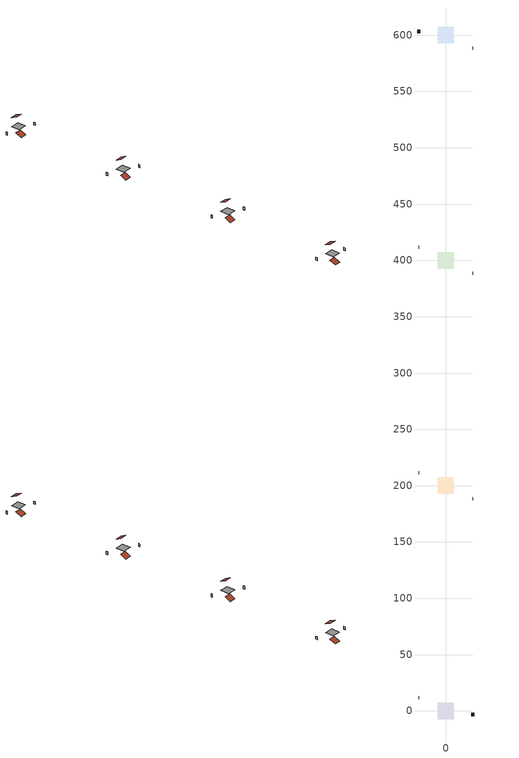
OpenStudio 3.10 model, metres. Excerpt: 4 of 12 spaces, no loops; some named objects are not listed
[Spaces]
unit1_attic___vented_1
 floor to unit1_conditioned_space_1 (unit1_Floor1_construction_Reversed): -7.29,-7.29 -7.29,7.29 7.29,7.29 7.29,-7.29 z4.88
 wall outside (unit1_Wall6_construction): 24.13,-4.63 24.13,-1.91 z0:4.88
 wall adiabatic (unit1_Wall5_construction): -24.13,12.88 -24.13,10.16 z0:4.88
 roof outside (unit1_Roof2_construction): -13.22,-24.13,4.88 -13.22,-14.37,9.75 -24.13,-14.37,9.75 -24.13,-24.13,4.88
 roof outside (unit1_Roof1_construction): 13.22,24.13,4.88 13.22,14.37,9.75 24.13,14.37,9.75 24.13,24.13,4.88
unit2_attic___vented_1
 floor to unit2_conditioned_space_1 (unit2_Floor1_2_construction_Reversed): -7.29,192.71 -7.29,207.29 7.29,207.29 7.29,192.71 z4.88
 wall adiabatic (unit2_Wall6_2_construction): 24.13,187.12 24.13,189.84 z0:4.88
 wall adiabatic (unit2_Wall5_2_construction): -24.13,212.88 -24.13,210.16 z0:4.88
 roof outside (unit2_Roof2_2_construction): -13.22,175.87,4.88 -13.22,185.63,9.75 -24.13,185.63,9.75 -24.13,175.87,4.88
 roof outside (unit2_Roof1_2_construction): 13.22,224.13,4.88 13.22,214.37,9.75 24.13,214.37,9.75 24.13,224.13,4.88
unit3_attic___vented_1
 floor to unit3_conditioned_space_1 (unit3_Floor1_3_construction_Reversed): -7.29,392.71 -7.29,407.29 7.29,407.29 7.29,392.71 z4.88
 wall adiabatic (unit3_Wall6_3_construction): 24.13,387.12 24.13,389.84 z0:4.88
 wall adiabatic (unit3_Wall5_3_construction): -24.13,412.88 -24.13,410.16 z0:4.88
 roof outside (unit3_Roof2_3_construction): -13.22,375.87,4.88 -13.22,385.63,9.75 -24.13,385.63,9.75 -24.13,375.87,4.88
 roof outside (unit3_Roof1_3_construction): 13.22,424.13,4.88 13.22,414.37,9.75 24.13,414.37,9.75 24.13,424.13,4.88
unit4_attic___vented_1
 floor to unit4_conditioned_space_1 (unit4_Floor1_4_construction_Reversed): -7.29,592.71 -7.29,607.29 7.29,607.29 7.29,592.71 z4.88
 wall outside (unit4_Wall5_4_construction): -24.13,604.63 -24.13,601.91 z0:4.88
 wall adiabatic (unit4_Wall6_4_construction): 24.13,587.12 24.13,589.84 z0:4.88
 roof outside (unit4_Roof2_4_construction): -13.22,575.87,4.88 -13.22,585.63,9.75 -24.13,585.63,9.75 -24.13,575.87,4.88
 roof outside (unit4_Roof1_4_construction): 13.22,624.13,4.88 13.22,614.37,9.75 24.13,614.37,9.75 24.13,624.13,4.88
[Site]
unit1_Buffalo_Niagara_Intl_Ap_NY: Latitude {deg}=42.93; Longitude {deg}=-78.73; Time Zone {hr}=-5; Elevation {m}=215; Terrain=Suburbs; Keep Site Location Information=Yes
[Site:GroundTemperature:Shallow]
4.30207, 2.29327, 2.1324, 3.08568, 6.91256, 10.7216, 14.0239, 16.1158, 16.2935, 14.5921, 11.374, 7.68183
[Site:WaterMainsTemperature]
Calculation Method=Schedule; Temperature Schedule=unit1_mains_temperature_schedule
[Building]
Building 1
[Construction]
unit1_Floor1_construction_Reversed: unit1_gypsum_board, unit1_ceiling_stud_and_cavity, unit1_ceiling_loosefill_ins
unit1_Wall6_construction: unit1_wood_siding, unit1_osb_sheathing_0_5_in__3, unit1_wall_stud_and_cavity_3
unit1_Wall5_construction: unit1_osb_sheathing_0_5_in__3, unit1_wall_stud_and_cavity_2
unit1_Roof2_construction; unit1_Roof1_construction: unit1_asphalt_or_fiberglass_shingles, unit1_roof_rigid_ins, unit1_osb_sheathing_0_5_in_
unit2_Floor1_2_construction_Reversed: unit2_gypsum_board, unit2_ceiling_stud_and_cavity, unit2_ceiling_loosefill_ins
unit2_Wall6_2_construction: unit2_osb_sheathing_0_5_in__5, unit2_wall_stud_and_cavity_2
unit2_Wall5_2_construction: unit2_osb_sheathing_0_5_in__4, unit2_wall_stud_and_cavity_2
unit2_Roof2_2_construction; unit2_Roof1_2_construction: unit2_asphalt_or_fiberglass_shingles, unit2_roof_rigid_ins, unit2_osb_sheathing_0_5_in_
unit3_Floor1_3_construction_Reversed: unit3_gypsum_board, unit3_ceiling_stud_and_cavity, unit3_ceiling_loosefill_ins
unit3_Wall6_3_construction: unit3_osb_sheathing_0_5_in__5, unit3_wall_stud_and_cavity_2
unit3_Wall5_3_construction: unit3_osb_sheathing_0_5_in__4, unit3_wall_stud_and_cavity_2
unit3_Roof2_3_construction; unit3_Roof1_3_construction: unit3_asphalt_or_fiberglass_shingles, unit3_roof_rigid_ins, unit3_osb_sheathing_0_5_in_
unit4_Floor1_4_construction_Reversed: unit4_gypsum_board, unit4_ceiling_stud_and_cavity, unit4_ceiling_loosefill_ins
unit4_Wall6_4_construction: unit4_osb_sheathing_0_5_in__3, unit4_wall_stud_and_cavity_3
unit4_Wall5_4_construction: unit4_wood_siding, unit4_osb_sheathing_0_5_in__2, unit4_wall_stud_and_cavity_2
unit4_Roof2_4_construction; unit4_Roof1_4_construction: unit4_asphalt_or_fiberglass_shingles, unit4_roof_rigid_ins, unit4_osb_sheathing_0_5_in_
[Material] Roughness=Rough
Name | Thickness {m} | Conductivity {W/m-K} | Density {kg/m3} | Specific Heat {J/kg-K} | Thermal Absorptance | Solar Absorptance | Visible Absorptance
unit1_exterior_vertical_ins; unit2_exterior_vertical_ins; unit3_exterior_vertical_ins; unit4_exterior_vertical_ins | 0.051816 | 0.029427 | 32.04 | 1214.23
unit1_ceiling_stud_and_cavity; unit2_ceiling_stud_and_cavity; unit3_ceiling_stud_and_cavity; unit4_ceiling_stud_and_cavity | 0.1397 | 0.122405 | 65.682 | 1177.47 | 0.9 | 0.7 | 0.7
unit1_ceiling_loosefill_ins; unit2_ceiling_loosefill_ins; unit3_ceiling_loosefill_ins; unit4_ceiling_loosefill_ins | 0.254 | 0.0480833 | 16.02 | 1046.75 | 0.9 | 0.7 | 0.7
unit1_wall_stud_and_cavity_3; unit4_wall_stud_and_cavity_2 | 0.1397 | 0.727959 | 139.0536 | 1170.24 | 0.9 | 0.6 | 0.6
unit1_wall_stud_and_cavity_2; unit2_wall_stud_and_cavity_2; unit3_wall_stud_and_cavity_2; unit4_wall_stud_and_cavity_3 | 0.1397 | 0.393673 | 139.0536 | 1170.24 | 0.9 | 0.6 | 0.6
unit1_osb_sheathing_0_5_in__3; unit2_osb_sheathing_0_5_in__5; unit2_osb_sheathing_0_5_in__4; unit3_osb_sheathing_0_5_in__5; unit3_osb_sheathing_0_5_in__4; unit4_osb_sheathing_0_5_in__3; unit4_osb_sheathing_0_5_in__2 | 0.0127 | 0.115458 | 512.64 | 1214.23
unit1_gypsum_board; unit2_gypsum_board; unit3_gypsum_board; unit4_gypsum_board | 0.0127 | 0.160291 | 801 | 837.4 | 0.9 | 0.6 | 0.6
unit1_wood_siding; unit4_wood_siding | 0.0254 | 0.102417 | 544.68 | 1172.36 | 0.9 | 0.7 | 0.7
unit1_osb_sheathing_0_5_in_; unit2_osb_sheathing_0_5_in_; unit3_osb_sheathing_0_5_in_; unit4_osb_sheathing_0_5_in_ | 0.0127 | 0.115458 | 512.64 | 1214.23 | 0.9 | 0.6 | 0.6
unit1_roof_rigid_ins; unit2_roof_rigid_ins; unit3_roof_rigid_ins; unit4_roof_rigid_ins | 0.00281632 | 0.029427 | 32.04 | 1214.23 | 0.9 | 0.7 | 0.7
unit1_asphalt_or_fiberglass_shingles; unit2_asphalt_or_fiberglass_shingles; unit3_asphalt_or_fiberglass_shingles; unit4_asphalt_or_fiberglass_shingles | 0.00635 | 0.162714 | 1121.4 | 1465.45 | 0.9 | 0.85 | 0.85
[Foundation:Kiva:Settings]
Soil Conductivity {W/m-K}=1.731; Soil Density {kg/m3}=1842.3; Soil Specific Heat {J/kg-K}=418.7; Ground Solar Absorptivity=0.9; Ground Thermal Absorptivity=0.9; Ground Surface Roughness {m}=0.03; Far-Field Width {m}=40; Deep-Ground Boundary Condition=ZeroFlux; Deep-Ground Depth {m}=40; Minimum Cell Dimension {m}=0.2; Maximum Cell Growth Coefficient=3; Simulation Timestep=Timestep
[EnergyManagementSystem:ProgramCallingManager]
unit1_infil_program_calling_manager: BeginZoneTimestepAfterInitHeatBalance; unit1_infil_program
unit1_attic_vented_1_duct_leakage_imbalance_infil_program_calling_manager: BeginZoneTimestepAfterInitHeatBalance; unit1_attic_vented_1_duct_leakage_imbalance_infil_program
unit1_natural_vent_program_calling_manager: BeginZoneTimestepAfterInitHeatBalance; unit1_natural_vent_program
unit1_furnace_airloop_0_duct_program_calling_manager: EndOfSystemTimestepAfterHVACReporting; unit1_furnace_airloop_0_duct_program
unit1_fridge_schedule_program_calling_manager: BeginZoneTimestepAfterInitHeatBalance; unit1_fridge_schedule_program
unit1_water_heater_EC_adj_ProgramManager: EndOfSystemTimestepBeforeHVACReporting; unit1_water_heater_EC_adj
unit1_furnace_supply_fan_disaggregate_program_calling_manager: EndOfSystemTimestepBeforeHVACReporting; unit1_furnace_supply_fan_disaggregate_program
unit1_room_ac_supply_fan_disaggregate_program_calling_manager: EndOfSystemTimestepBeforeHVACReporting; unit1_room_ac_supply_fan_disaggregate_program
unit2_infil_program_calling_manager: BeginZoneTimestepAfterInitHeatBalance; unit2_infil_program
unit2_attic_vented_1_duct_leakage_imbalance_infil_program_calling_manager: BeginZoneTimestepAfterInitHeatBalance; unit2_attic_vented_1_duct_leakage_imbalance_infil_program
unit2_natural_vent_program_calling_manager: BeginZoneTimestepAfterInitHeatBalance; unit2_natural_vent_program
unit2_furnace_airloop_0_duct_program_calling_manager: EndOfSystemTimestepAfterHVACReporting; unit2_furnace_airloop_0_duct_program
unit2_fridge_schedule_program_calling_manager: BeginZoneTimestepAfterInitHeatBalance; unit2_fridge_schedule_program
unit2_water_heater_EC_adj_ProgramManager: EndOfSystemTimestepBeforeHVACReporting; unit2_water_heater_EC_adj
unit2_furnace_supply_fan_disaggregate_program_calling_manager: EndOfSystemTimestepBeforeHVACReporting; unit2_furnace_supply_fan_disaggregate_program
unit2_room_ac_supply_fan_disaggregate_program_calling_manager: EndOfSystemTimestepBeforeHVACReporting; unit2_room_ac_supply_fan_disaggregate_program
unit3_infil_program_calling_manager: BeginZoneTimestepAfterInitHeatBalance; unit3_infil_program
unit3_attic_vented_1_duct_leakage_imbalance_infil_program_calling_manager: BeginZoneTimestepAfterInitHeatBalance; unit3_attic_vented_1_duct_leakage_imbalance_infil_program
unit3_natural_vent_program_calling_manager: BeginZoneTimestepAfterInitHeatBalance; unit3_natural_vent_program
unit3_furnace_airloop_0_duct_program_calling_manager: EndOfSystemTimestepAfterHVACReporting; unit3_furnace_airloop_0_duct_program
unit3_water_heater_EC_adj_ProgramManager: EndOfSystemTimestepBeforeHVACReporting; unit3_water_heater_EC_adj
unit3_fridge_schedule_program_calling_manager: BeginZoneTimestepAfterInitHeatBalance; unit3_fridge_schedule_program
unit3_furnace_supply_fan_disaggregate_program_calling_manager: EndOfSystemTimestepBeforeHVACReporting; unit3_furnace_supply_fan_disaggregate_program
unit3_room_ac_supply_fan_disaggregate_program_calling_manager: EndOfSystemTimestepBeforeHVACReporting; unit3_room_ac_supply_fan_disaggregate_program
unit4_infil_program_calling_manager: BeginZoneTimestepAfterInitHeatBalance; unit4_infil_program
unit4_attic_vented_1_duct_leakage_imbalance_infil_program_calling_manager: BeginZoneTimestepAfterInitHeatBalance; unit4_attic_vented_1_duct_leakage_imbalance_infil_program
unit4_natural_vent_program_calling_manager: BeginZoneTimestepAfterInitHeatBalance; unit4_natural_vent_program
unit4_furnace_airloop_0_duct_program_calling_manager: EndOfSystemTimestepAfterHVACReporting; unit4_furnace_airloop_0_duct_program
unit4_fridge_schedule_program_calling_manager: BeginZoneTimestepAfterInitHeatBalance; unit4_fridge_schedule_program
unit4_water_heater_EC_adj_ProgramManager: EndOfSystemTimestepBeforeHVACReporting; unit4_water_heater_EC_adj
unit4_furnace_supply_fan_disaggregate_program_calling_manager: EndOfSystemTimestepBeforeHVACReporting; unit4_furnace_supply_fan_disaggregate_program
unit4_room_ac_supply_fan_disaggregate_program_calling_manager: EndOfSystemTimestepBeforeHVACReporting; unit4_room_ac_supply_fan_disaggregate_program
unmet_hours_program_calling_manager: EndOfZoneTimestepBeforeZoneReporting; unmet_hours_program
total_loads_program_calling_manager: EndOfZoneTimestepAfterZoneReporting; total_loads_program
total_airflows_program_calling_manager: EndOfZoneTimestepAfterZoneReporting; total_airflows_program
[EnergyManagementSystem:Sensor]
Name | Output Variable or Output Meter Index Key | Output Variable or Output Meter
unit1_clothes_dryer_exhaust_0_sch_s | unit1_clothes_dryer | Schedule Value
unit1_mech_vent_bath_fan_0_sch_s | unit1_mech_vent_bath_fan_0_schedule | Schedule Value
unit1_mech_vent_range_fan_0_sch_s | unit1_mech_vent_range_fan_0_schedule | Schedule Value
unit1_clg_sp_s | unit1_cooling_setpoint | Schedule Value
unit1_htg_sp_s | unit1_heating_setpoint | Schedule Value
unit1_natural_vent_s | unit1_natural_vent_schedule | Schedule Value
unit1_furnace_airloop_0_DZ_W_s | unit1_attic___vented | Zone Mean Air Humidity Ratio
unit1_furnace_airloop_0_DZ_T_s | unit1_attic___vented | Zone Air Temperature
unit1_furnace_airloop_Ra_W_s | unit1_Node_15 | System Node Humidity Ratio
unit1_furnace_airloop_RA_T_s | unit1_Node_15 | System Node Temperature
unit1_furnace_airloop_AH_Wout_s | unit1_Node_12 | System Node Humidity Ratio
unit1_furnace_airloop_AH_Tout_s | unit1_Node_12 | System Node Temperature
unit1_furnace_airloop_AH_VFR_s | unit1_Node_12 | System Node Current Density Volume Flow Rate
unit1_furnace_airloop_AH_MFR_s | unit1_Node_12 | System Node Mass Flow Rate
unit1_cool_season | unit1_cooling_season_schedule | Schedule Value
unit1_site_vw_s; unit2_site_vw_s; unit3_site_vw_s; unit4_site_vw_s |  | Site Wind Speed
unit1_out_wt_s; unit2_out_wt_s; unit3_out_wt_s; unit4_out_wt_s |  | Site Outdoor Air Humidity Ratio
unit1_out_pb_s; unit2_out_pb_s; unit3_out_pb_s; unit4_out_pb_s |  | Site Outdoor Air Barometric Pressure
unit2_clothes_dryer_exhaust_0_sch_s | unit2_clothes_dryer | Schedule Value
unit2_mech_vent_bath_fan_0_sch_s | unit2_mech_vent_bath_fan_0_schedule | Schedule Value
unit2_mech_vent_range_fan_0_sch_s | unit2_mech_vent_range_fan_0_schedule | Schedule Value
unit2_clg_sp_s | unit2_cooling_setpoint | Schedule Value
unit2_htg_sp_s | unit2_heating_setpoint | Schedule Value
unit2_natural_vent_s | unit2_natural_vent_schedule | Schedule Value
unit2_furnace_airloop_0_DZ_W_s | unit2_attic___vented | Zone Mean Air Humidity Ratio
unit2_furnace_airloop_0_DZ_T_s | unit2_attic___vented | Zone Air Temperature
unit2_furnace_airloop_Ra_W_s | unit2_Node_15 | System Node Humidity Ratio
unit2_furnace_airloop_RA_T_s | unit2_Node_15 | System Node Temperature
unit2_furnace_airloop_AH_Wout_s | unit2_Node_12 | System Node Humidity Ratio
unit2_furnace_airloop_AH_Tout_s | unit2_Node_12 | System Node Temperature
unit2_furnace_airloop_AH_VFR_s | unit2_Node_12 | System Node Current Density Volume Flow Rate
unit2_furnace_airloop_AH_MFR_s | unit2_Node_12 | System Node Mass Flow Rate
unit2_cool_season | unit2_cooling_season_schedule | Schedule Value
unit3_clothes_dryer_exhaust_0_sch_s | unit3_clothes_dryer | Schedule Value
unit3_mech_vent_bath_fan_0_sch_s | unit3_mech_vent_bath_fan_0_schedule | Schedule Value
unit3_mech_vent_range_fan_0_sch_s | unit3_mech_vent_range_fan_0_schedule | Schedule Value
unit3_clg_sp_s | unit3_cooling_setpoint | Schedule Value
unit3_htg_sp_s | unit3_heating_setpoint | Schedule Value
unit3_natural_vent_s | unit3_natural_vent_schedule | Schedule Value
unit3_furnace_airloop_0_DZ_W_s | unit3_attic___vented | Zone Mean Air Humidity Ratio
unit3_furnace_airloop_0_DZ_T_s | unit3_attic___vented | Zone Air Temperature
unit3_furnace_airloop_Ra_W_s | unit3_Node_15 | System Node Humidity Ratio
unit3_furnace_airloop_RA_T_s | unit3_Node_15 | System Node Temperature
unit3_furnace_airloop_AH_Wout_s | unit3_Node_12 | System Node Humidity Ratio
unit3_furnace_airloop_AH_Tout_s | unit3_Node_12 | System Node Temperature
unit3_furnace_airloop_AH_VFR_s | unit3_Node_12 | System Node Current Density Volume Flow Rate
unit3_furnace_airloop_AH_MFR_s | unit3_Node_12 | System Node Mass Flow Rate
unit3_cool_season | unit3_cooling_season_schedule | Schedule Value
unit4_clothes_dryer_exhaust_0_sch_s | unit4_clothes_dryer | Schedule Value
unit4_mech_vent_bath_fan_0_sch_s | unit4_mech_vent_bath_fan_0_schedule | Schedule Value
unit4_mech_vent_range_fan_0_sch_s | unit4_mech_vent_range_fan_0_schedule | Schedule Value
unit4_clg_sp_s | unit4_cooling_setpoint | Schedule Value
unit4_htg_sp_s | unit4_heating_setpoint | Schedule Value
unit4_natural_vent_s | unit4_natural_vent_schedule | Schedule Value
unit4_furnace_airloop_0_DZ_W_s | unit4_attic___vented | Zone Mean Air Humidity Ratio
unit4_furnace_airloop_0_DZ_T_s | unit4_attic___vented | Zone Air Temperature
unit4_furnace_airloop_Ra_W_s | unit4_Node_15 | System Node Humidity Ratio
unit4_furnace_airloop_RA_T_s | unit4_Node_15 | System Node Temperature
unit4_furnace_airloop_AH_Wout_s | unit4_Node_12 | System Node Humidity Ratio
unit4_furnace_airloop_AH_Tout_s | unit4_Node_12 | System Node Temperature
unit4_furnace_airloop_AH_VFR_s | unit4_Node_12 | System Node Current Density Volume Flow Rate
unit4_furnace_airloop_AH_MFR_s | unit4_Node_12 | System Node Mass Flow Rate
unit4_cool_season | unit4_cooling_season_schedule | Schedule Value
htg_load_cond |  | Heating:EnergyTransfer:Zone:UNIT1_CONDITIONED_SPACE
clg_load_cond |  | Cooling:EnergyTransfer:Zone:UNIT1_CONDITIONED_SPACE
htg_load_duct |  | Heating:EnergyTransfer:Zone:UNIT1_FURNACE_AIRLOOP_RET_AIR_ZONE
clg_load_duct |  | Cooling:EnergyTransfer:Zone:UNIT1_FURNACE_AIRLOOP_RET_AIR_ZONE
htg_load_cond_1 |  | Heating:EnergyTransfer:Zone:UNIT2_CONDITIONED_SPACE
clg_load_cond_1 |  | Cooling:EnergyTransfer:Zone:UNIT2_CONDITIONED_SPACE
htg_load_duct_1 |  | Heating:EnergyTransfer:Zone:UNIT2_FURNACE_AIRLOOP_RET_AIR_ZONE
clg_load_duct_1 |  | Cooling:EnergyTransfer:Zone:UNIT2_FURNACE_AIRLOOP_RET_AIR_ZONE
htg_load_cond_2 |  | Heating:EnergyTransfer:Zone:UNIT3_CONDITIONED_SPACE
clg_load_cond_2 |  | Cooling:EnergyTransfer:Zone:UNIT3_CONDITIONED_SPACE
htg_load_duct_2 |  | Heating:EnergyTransfer:Zone:UNIT3_FURNACE_AIRLOOP_RET_AIR_ZONE
clg_load_duct_2 |  | Cooling:EnergyTransfer:Zone:UNIT3_FURNACE_AIRLOOP_RET_AIR_ZONE
htg_load_cond_3 |  | Heating:EnergyTransfer:Zone:UNIT4_CONDITIONED_SPACE
clg_load_cond_3 |  | Cooling:EnergyTransfer:Zone:UNIT4_CONDITIONED_SPACE
htg_load_duct_3 |  | Heating:EnergyTransfer:Zone:UNIT4_FURNACE_AIRLOOP_RET_AIR_ZONE
clg_load_duct_3 |  | Cooling:EnergyTransfer:Zone:UNIT4_FURNACE_AIRLOOP_RET_AIR_ZONE
[EnergyManagementSystem:Actuator]
Name | Actuated Component | Actuated Component Type | Actuated Component Control Type | Zone or Space
unit1_infil_flow_act | unit1_infil_flow | Zone Infiltration | Air Exchange Flow Rate
unit1_attic_vented_1_duct_leakage_imbalance_infil_flow_act | unit1_attic_vented_1_duct_leakage_imbalance_infil_flow | Zone Infiltration | Air Exchange Flow Rate
unit1_whole_house_fan_mix_act | unit1_whole_house_fan_mix | ZoneMixing | Air Exchange Flow Rate
unit1_whole_house_fan_flow_act | unit1_whole_house_fan_flow | Zone Infiltration | Air Exchange Flow Rate
unit1_natural_vent_flow_act | unit1_natural_vent_flow | Zone Infiltration | Air Exchange Flow Rate
unit1_furnace_airloop_0_ZoneMixCondToDZ_mix_act | unit1_furnace_airloop_0_ZoneMixCondToDZ_mix | ZoneMixing | Air Exchange Flow Rate
unit1_furnace_airloop_0_ZoneMixDZToCond_mix_act | unit1_furnace_airloop_0_ZoneMixDZToCond_mix | ZoneMixing | Air Exchange Flow Rate
unit1_furnace_airloop_0_SupLatLkToDZ_act | unit1_furnace_airloop_0_SupLatLkToDZ | OtherEquipment | Power Level | unit1_attic___vented_1
unit1_furnace_airloop_0_SupSensLkToDZ_act | unit1_furnace_airloop_0_SupSensLkToDZ | OtherEquipment | Power Level | unit1_attic___vented_1
unit1_furnace_airloop_0_RetCondToDZ_act | unit1_furnace_airloop_0_RetCondToDZ | OtherEquipment | Power Level | unit1_attic___vented_1
unit1_furnace_airloop_0_SupCondToDZ_act | unit1_furnace_airloop_0_SupCondToDZ | OtherEquipment | Power Level | unit1_attic___vented_1
unit1_fridge_schedule_act | unit1_fridge_schedule | Schedule:Constant | Schedule Value
unit2_infil_flow_act | unit2_infil_flow | Zone Infiltration | Air Exchange Flow Rate
unit2_attic_vented_1_duct_leakage_imbalance_infil_flow_act | unit2_attic_vented_1_duct_leakage_imbalance_infil_flow | Zone Infiltration | Air Exchange Flow Rate
unit2_whole_house_fan_mix_act | unit2_whole_house_fan_mix | ZoneMixing | Air Exchange Flow Rate
unit2_whole_house_fan_flow_act | unit2_whole_house_fan_flow | Zone Infiltration | Air Exchange Flow Rate
unit2_natural_vent_flow_act | unit2_natural_vent_flow | Zone Infiltration | Air Exchange Flow Rate
unit2_furnace_airloop_0_ZoneMixCondToDZ_mix_act | unit2_furnace_airloop_0_ZoneMixCondToDZ_mix | ZoneMixing | Air Exchange Flow Rate
unit2_furnace_airloop_0_ZoneMixDZToCond_mix_act | unit2_furnace_airloop_0_ZoneMixDZToCond_mix | ZoneMixing | Air Exchange Flow Rate
unit2_furnace_airloop_0_SupLatLkToDZ_act | unit2_furnace_airloop_0_SupLatLkToDZ | OtherEquipment | Power Level | unit2_attic___vented_1
unit2_furnace_airloop_0_SupSensLkToDZ_act | unit2_furnace_airloop_0_SupSensLkToDZ | OtherEquipment | Power Level | unit2_attic___vented_1
unit2_furnace_airloop_0_RetCondToDZ_act | unit2_furnace_airloop_0_RetCondToDZ | OtherEquipment | Power Level | unit2_attic___vented_1
unit2_furnace_airloop_0_SupCondToDZ_act | unit2_furnace_airloop_0_SupCondToDZ | OtherEquipment | Power Level | unit2_attic___vented_1
unit2_fridge_schedule_act | unit2_fridge_schedule | Schedule:Constant | Schedule Value
unit3_infil_flow_act | unit3_infil_flow | Zone Infiltration | Air Exchange Flow Rate
unit3_attic_vented_1_duct_leakage_imbalance_infil_flow_act | unit3_attic_vented_1_duct_leakage_imbalance_infil_flow | Zone Infiltration | Air Exchange Flow Rate
unit3_whole_house_fan_mix_act | unit3_whole_house_fan_mix | ZoneMixing | Air Exchange Flow Rate
unit3_whole_house_fan_flow_act | unit3_whole_house_fan_flow | Zone Infiltration | Air Exchange Flow Rate
unit3_natural_vent_flow_act | unit3_natural_vent_flow | Zone Infiltration | Air Exchange Flow Rate
unit3_furnace_airloop_0_ZoneMixCondToDZ_mix_act | unit3_furnace_airloop_0_ZoneMixCondToDZ_mix | ZoneMixing | Air Exchange Flow Rate
unit3_furnace_airloop_0_ZoneMixDZToCond_mix_act | unit3_furnace_airloop_0_ZoneMixDZToCond_mix | ZoneMixing | Air Exchange Flow Rate
unit3_furnace_airloop_0_SupLatLkToDZ_act | unit3_furnace_airloop_0_SupLatLkToDZ | OtherEquipment | Power Level | unit3_attic___vented_1
unit3_furnace_airloop_0_SupSensLkToDZ_act | unit3_furnace_airloop_0_SupSensLkToDZ | OtherEquipment | Power Level | unit3_attic___vented_1
unit3_furnace_airloop_0_RetCondToDZ_act | unit3_furnace_airloop_0_RetCondToDZ | OtherEquipment | Power Level | unit3_attic___vented_1
unit3_furnace_airloop_0_SupCondToDZ_act | unit3_furnace_airloop_0_SupCondToDZ | OtherEquipment | Power Level | unit3_attic___vented_1
unit3_fridge_schedule_act | unit3_fridge_schedule | Schedule:Constant | Schedule Value
unit4_infil_flow_act | unit4_infil_flow | Zone Infiltration | Air Exchange Flow Rate
unit4_attic_vented_1_duct_leakage_imbalance_infil_flow_act | unit4_attic_vented_1_duct_leakage_imbalance_infil_flow | Zone Infiltration | Air Exchange Flow Rate
unit4_whole_house_fan_mix_act | unit4_whole_house_fan_mix | ZoneMixing | Air Exchange Flow Rate
unit4_whole_house_fan_flow_act | unit4_whole_house_fan_flow | Zone Infiltration | Air Exchange Flow Rate
unit4_natural_vent_flow_act | unit4_natural_vent_flow | Zone Infiltration | Air Exchange Flow Rate
unit4_furnace_airloop_0_ZoneMixCondToDZ_mix_act | unit4_furnace_airloop_0_ZoneMixCondToDZ_mix | ZoneMixing | Air Exchange Flow Rate
unit4_furnace_airloop_0_ZoneMixDZToCond_mix_act | unit4_furnace_airloop_0_ZoneMixDZToCond_mix | ZoneMixing | Air Exchange Flow Rate
unit4_furnace_airloop_0_SupLatLkToDZ_act | unit4_furnace_airloop_0_SupLatLkToDZ | OtherEquipment | Power Level | unit4_attic___vented_1
unit4_furnace_airloop_0_SupSensLkToDZ_act | unit4_furnace_airloop_0_SupSensLkToDZ | OtherEquipment | Power Level | unit4_attic___vented_1
unit4_furnace_airloop_0_RetCondToDZ_act | unit4_furnace_airloop_0_RetCondToDZ | OtherEquipment | Power Level | unit4_attic___vented_1
unit4_furnace_airloop_0_SupCondToDZ_act | unit4_furnace_airloop_0_SupCondToDZ | OtherEquipment | Power Level | unit4_attic___vented_1
unit4_fridge_schedule_act | unit4_fridge_schedule | Schedule:Constant | Schedule Value
[SpaceInfiltration:DesignFlowRate] Design Flow Rate Calculation Method=Flow/Space; Design Flow Rate {m3/s}=0; Density Basis=Outdoor
Name | Space or SpaceType | Schedule
unit1_attic_vented_1_duct_leakage_imbalance_infil_flow | unit1_attic___vented_1 | Always On Discrete
unit2_attic_vented_1_duct_leakage_imbalance_infil_flow | unit2_attic___vented_1 | unit2_Always_On_Discrete
unit3_attic_vented_1_duct_leakage_imbalance_infil_flow | unit3_attic___vented_1 | unit3_Always_On_Discrete
unit4_attic_vented_1_duct_leakage_imbalance_infil_flow | unit4_attic___vented_1 | unit4_Always_On_Discrete
[OtherEquipment]
Name | Other Equipment Definition | Space or SpaceType | Schedule
unit1_furnace_airloop_0_SupLatLkToDZ | unit1_furnace_airloop_0_SupLatLkToDZ | unit1_attic___vented_1 | Always On Discrete
unit1_furnace_airloop_0_SupSensLkToDZ | unit1_furnace_airloop_0_SupSensLkToDZ | unit1_attic___vented_1 | Always On Discrete
unit1_furnace_airloop_0_RetCondToDZ | unit1_furnace_airloop_0_RetCondToDZ | unit1_attic___vented_1 | Always On Discrete
unit1_furnace_airloop_0_SupCondToDZ | unit1_furnace_airloop_0_SupCondToDZ | unit1_attic___vented_1 | Always On Discrete
unit2_furnace_airloop_0_SupLatLkToDZ | unit2_furnace_airloop_0_SupLatLkToDZ | unit2_attic___vented_1 | unit2_Always_On_Discrete
unit2_furnace_airloop_0_SupSensLkToDZ | unit2_furnace_airloop_0_SupSensLkToDZ | unit2_attic___vented_1 | unit2_Always_On_Discrete
unit2_furnace_airloop_0_RetCondToDZ | unit2_furnace_airloop_0_RetCondToDZ | unit2_attic___vented_1 | unit2_Always_On_Discrete
unit2_furnace_airloop_0_SupCondToDZ | unit2_furnace_airloop_0_SupCondToDZ | unit2_attic___vented_1 | unit2_Always_On_Discrete
unit3_furnace_airloop_0_SupLatLkToDZ | unit3_furnace_airloop_0_SupLatLkToDZ | unit3_attic___vented_1 | unit3_Always_On_Discrete
unit3_furnace_airloop_0_SupSensLkToDZ | unit3_furnace_airloop_0_SupSensLkToDZ | unit3_attic___vented_1 | unit3_Always_On_Discrete
unit3_furnace_airloop_0_RetCondToDZ | unit3_furnace_airloop_0_RetCondToDZ | unit3_attic___vented_1 | unit3_Always_On_Discrete
unit3_furnace_airloop_0_SupCondToDZ | unit3_furnace_airloop_0_SupCondToDZ | unit3_attic___vented_1 | unit3_Always_On_Discrete
unit4_furnace_airloop_0_SupLatLkToDZ | unit4_furnace_airloop_0_SupLatLkToDZ | unit4_attic___vented_1 | unit4_Always_On_Discrete
unit4_furnace_airloop_0_SupSensLkToDZ | unit4_furnace_airloop_0_SupSensLkToDZ | unit4_attic___vented_1 | unit4_Always_On_Discrete
unit4_furnace_airloop_0_RetCondToDZ | unit4_furnace_airloop_0_RetCondToDZ | unit4_attic___vented_1 | unit4_Always_On_Discrete
unit4_furnace_airloop_0_SupCondToDZ | unit4_furnace_airloop_0_SupCondToDZ | unit4_attic___vented_1 | unit4_Always_On_Discrete
[OtherEquipment:Definition] Design Level Calculation Method=EquipmentLevel; Design Level {W}=0; Fraction Radiant=0; Fraction Lost=0
Name | Fraction Latent
unit1_furnace_airloop_0_SupLatLkToDZ; unit2_furnace_airloop_0_SupLatLkToDZ; unit3_furnace_airloop_0_SupLatLkToDZ; unit4_furnace_airloop_0_SupLatLkToDZ | 1
unit1_furnace_airloop_0_SupSensLkToDZ; unit1_furnace_airloop_0_RetCondToDZ; unit1_furnace_airloop_0_SupCondToDZ; unit2_furnace_airloop_0_SupSensLkToDZ; unit2_furnace_airloop_0_RetCondToDZ; unit2_furnace_airloop_0_SupCondToDZ; unit3_furnace_airloop_0_SupSensLkToDZ; unit3_furnace_airloop_0_RetCondToDZ; unit3_furnace_airloop_0_SupCondToDZ; unit4_furnace_airloop_0_SupSensLkToDZ; unit4_furnace_airloop_0_RetCondToDZ; unit4_furnace_airloop_0_SupCondToDZ | 0
[EnergyManagementSystem:Program]
unit1_attic_vented_1_duct_leakage_imbalance_infil_program: Set Qducts = 0; Set Qducts = Qducts - unit1_furnace_airloop_0_DuctImbalLkSupFanEquivDZ; Set Qducts = Qducts + unit1_furnace_airloop_0_DuctImbalLkExhFanEquivDZ; Set unit1_attic_vented_1_duct_leakage_imbalance_infil_flow_act = (@Abs(Qducts))
unit1_natural_vent_program: Set Tin = unit1_tin_s; Set Tout = unit1_tout_s; Set Wout = unit1_out_wt_s; Set Pbar = unit1_out_pb_s; Set Phiout = (@RhFnTdbWPb Tout Wout Pbar); Set MaxHR = 0.0115; Set Tnvsp = (unit1_htg_sp_s + unit1_clg_sp_s) / 2; Set NVavail = unit1_natural_vent_s; Set ClgSsnAvail = unit1_cool_season; Set Qnv = 0; Set Qwhf = 0; Set unit1_whole_house_fan_mix_act = 0; Set unit1_whole_house_fan_act = 0; If ((Wout < MaxHR) && (Tin > Tout) && (Tin > Tnvsp) && (ClgSsnAvail > 0)); Set WHF_Flow = 0; Set Adj = (Tin-Tnvsp)/(Tin-Tout); Set Adj = (@Min Adj 1); Set Adj = (@Max Adj 0); If (WHF_Flow > 0); Set Qwhf = WHF_Flow*Adj; Set unit1_whole_house_fan_mix_act = WHF_Flow*Adj; Set WHF_W = 0; Set unit1_whole_house_fan_act = WHF_W*Adj; ElseIf (NVavail > 0); Set NVArea = 18199.203859584002; Set Cs = 0.00017937135914540493; Set Cw = 3.135253597709637e-05; Set Tdiff = Tin-Tout; Set dT = (@Abs Tdiff); Set Vwind = unit1_site_vw_s; Set SGNV = NVArea*Adj*((((Cs*dT)+(Cw*(Vwind^2)))^0.5)/1000); Set MaxNV = 5.764051439616002; Set Qnv = (@Min SGNV MaxNV); EndIf; EndIf; Set unit1_natural_vent_flow_act = Qnv; Set unit1_whole_house_fan_flow_act = Qwhf; Set unit1_natural_vent_program_Qnv = Qnv; Set unit1_natural_vent_program_Qwhf = Qwhf
[SpaceInfiltration:EffectiveLeakageArea] Effective Air Leakage Area {cm2}=7090.89; Stack Coefficient=0.000226795; Wind Coefficient=1.6073e-05
Name | Space or SpaceType | Schedule
unit1_infil_attic___vented_1 | unit1_attic___vented_1 | Always On Discrete
unit2_infil_attic___vented_1 | unit2_attic___vented_1 | unit2_Always_On_Discrete
unit3_infil_attic___vented_1 | unit3_attic___vented_1 | unit3_Always_On_Discrete
unit4_infil_attic___vented_1 | unit4_attic___vented_1 | unit4_Always_On_Discrete
[ZoneMixing] Design Flow Rate Calculation Method=Flow/Zone; Design Flow Rate {m3/s}=0
Name | Zone or Space | Schedule | Source Zone or Space
unit1_whole_house_fan_mix; unit1_furnace_airloop_0_ZoneMixCondToDZ_mix | unit1_attic___vented | Always On Continuous | unit1_conditioned_space
unit1_furnace_airloop_0_ZoneMixDZToCond_mix | unit1_conditioned_space | Always On Continuous | unit1_attic___vented
unit2_whole_house_fan_mix; unit2_furnace_airloop_0_ZoneMixCondToDZ_mix | unit2_attic___vented | unit2_Always_On_Continuous | unit2_conditioned_space
unit2_furnace_airloop_0_ZoneMixDZToCond_mix | unit2_conditioned_space | unit2_Always_On_Continuous | unit2_attic___vented
unit3_whole_house_fan_mix; unit3_furnace_airloop_0_ZoneMixCondToDZ_mix | unit3_attic___vented | unit3_Always_On_Continuous | unit3_conditioned_space
unit3_furnace_airloop_0_ZoneMixDZToCond_mix | unit3_conditioned_space | unit3_Always_On_Continuous | unit3_attic___vented
unit4_whole_house_fan_mix; unit4_furnace_airloop_0_ZoneMixCondToDZ_mix | unit4_attic___vented | unit4_Always_On_Continuous | unit4_conditioned_space
unit4_furnace_airloop_0_ZoneMixDZToCond_mix | unit4_conditioned_space | unit4_Always_On_Continuous | unit4_attic___vented
[Space] Volume {m3}=231.279
Name | Thermal Zone | Building Unit
unit1_attic___vented_1 | unit1_attic___vented | unit1_Building_Unit_1
unit2_attic___vented_1 | unit2_attic___vented | unit2_Building_Unit_1
unit3_attic___vented_1 | unit3_attic___vented | unit3_Building_Unit_1
unit4_attic___vented_1 | unit4_attic___vented | unit4_Building_Unit_1
[ThermalZone] Multiplier=1; Volume {m3}=231.279; Use Ideal Air Loads=No
unit1_attic___vented; unit2_attic___vented; unit3_attic___vented; unit4_attic___vented
[Exterior:Lights]
Name | Exterior Lights Definition | Schedule
unit1_exterior_lighting | unit1_exterior_lighting | unit1_exterior_lighting_schedule
unit2_exterior_lighting | unit2_exterior_lighting | unit2_exterior_lighting_schedule
unit3_exterior_lighting | unit3_exterior_lighting | unit3_exterior_lighting_schedule
unit4_exterior_lighting | unit4_exterior_lighting | unit4_exterior_lighting_schedule
[Exterior:Lights:Definition] Design Level {W}=75.7151
unit1_exterior_lighting; unit2_exterior_lighting; unit3_exterior_lighting; unit4_exterior_lighting
[BuildingUnit]
unit1_Building_Unit_1; unit2_Building_Unit_1; unit3_Building_Unit_1; unit4_Building_Unit_1
[Foundation:Kiva] Initial Indoor Air Temperature {C}=20; Exterior Vertical Insulation Depth {m}=0.6096; Wall Height Above Grade {m}=0.1016; Wall Depth Below Slab {m}=0.2032
Name | Exterior Vertical Insulation Material
unit1_Foundation_Kiva_1 | unit1_exterior_vertical_ins
unit2_Foundation_Kiva_1 | unit2_exterior_vertical_ins
unit3_Foundation_Kiva_1 | unit3_exterior_vertical_ins
unit4_Foundation_Kiva_1 | unit4_exterior_vertical_ins
[Schedule:FixedInterval]
unit1_mains_temperature_schedule: Interval Length {minutes}=1440; Start Month=1; Start Day=1; Value 1=8.20444; Value 2=8.13556; Value 3=8.06778; Value 4=8.00111; Value 5=7.93611; Value 6=7.87222; Value 7=7.80944; Value 8=7.74833; Value 9=7.68889; Value 10=7.63056; Value 11=7.57333; Value 12=7.51778; Value 13=7.46333; Value 14=7.41111; Value 15=7.35944; Value 16=7.31; Value 17=7.26167; Value 18=7.215; Value 19=7.17; Value 20=7.12611; Value 21=7.08389; Value 22=7.04389; Value 23=7.00444; Value 24=6.96722; Value 25=6.93167; Value 26=6.89778; Value 27=6.865; Value 28=6.83444; Value 29=6.805; Value 30=6.77722; Value 31=6.75167; Value 32=6.72722; Value 33=6.70444; Value 34=6.68389; Value 35=6.66444; Value 36=6.64722; Value 37=6.63111; Value 38=6.61722; Value 39=6.605; Value 40=6.59389; Value 41=6.585; Value 42=6.57778; Value 43=6.57222; Value 44=6.56889; Value 45=6.56667; Value 46=6.56611; Value 47=6.56778; Value 48=6.57056; Value 49=6.57556; Value 50=6.58167; Value 51=6.59; Value 52=6.6; Value 53=6.61167; Value 54=6.625; Value 55=6.64; Value 56=6.65722; Value 57=6.67556; Value 58=6.69556; Value 59=6.71722; Value 60=6.74111; Value 61=6.76611; Value 62=6.79333; Value 63=6.82167; Value 64=6.85167; Value 65=6.88333; Value 66=6.91722; Value 67=6.95222; Value 68=6.98889; Value 69=7.02667; Value 70=7.06667; Value 71=7.10833; Value 72=7.15111; Value 73=7.19556; Value 74=7.24167; Value 75=7.28944; Value 76=7.33833; Value 77=7.38889; Value 78=7.44111; Value 79=7.49444; Value 80=7.54944; Value 81=7.60611; Value 82=7.66389; Value 83=7.72278; Value 84=7.78333; Value 85=7.84556; Value 86=7.90889; Value 87=7.97333; Value 88=8.03944; Value 89=8.10667; Value 90=8.175; Value 91=8.245; Value 92=8.31556; Value 93=8.38778; Value 94=8.46111; Value 95=8.53556; Value 96=8.61167; Value 97=8.68833; Value 98=8.76611; Value 99=8.845; Value 100=8.925; Value 101=9.00611; Value 102=9.08778; Value 103=9.17111; Value 104=9.255; Value 105=9.33944; Value 106=9.42556; Value 107=9.51222; Value 108=9.59944; Value 109=9.68778; Value 110=9.77667; Value 111=9.86667; Value 112=9.95722; Value 113=10.0489; Value 114=10.1406; Value 115=10.2333; Value 116=10.3267; Value 117=10.4206; Value 118=10.515; Value 119=10.61; Value 120=10.7056; Value 121=10.8017; Value 122=10.8983; Value 123=10.9956; Value 124=11.0928; Value 125=11.1906; Value 126=11.2889; Value 127=11.3872; Value 128=11.4861; Value 129=11.585; Value 130=11.6844; Value 131=11.7839; Value 132=11.8833; Value 133=11.9833; Value 134=12.0828; Value 135=12.1828; Value 136=12.2833; Value 137=12.3833; Value 138=12.4833; Value 139=12.5833; Value 140=12.6833; Value 141=12.7833; Value 142=12.8828; Value 143=12.9828; Value 144=13.0822; Value 145=13.1811; Value 146=13.2806; Value 147=13.3789; Value 148=13.4778; Value 149=13.5756; Value 150=13.6733; Value 151=13.7711; Value 152=13.8678; Value 153=13.9644; Value 154=14.0606; Value 155=14.1561; Value 156=14.2511; Value 157=14.3456; Value 158=14.4394; Value 159=14.5328; Value 160=14.6256; Value 161=14.7178; Value 162=14.8089; Value 163=14.8994; Value 164=14.9894; Value 165=15.0783; Value 166=15.1667; Value 167=15.2539; Value 168=15.3406; Value 169=15.4267; Value 170=15.5111; Value 171=15.595; Value 172=15.6783; Value 173=15.76; Value 174=15.8411; Value 175=15.9211; Value 176=16; Value 177=16.0778; Value 178=16.1544; Value 179=16.23; Value 180=16.3044; Value 181=16.3778; Value 182=16.45; Value 183=16.5211; Value 184=16.5906; Value 185=16.6589; Value 186=16.7261; Value 187=16.7922; Value 188=16.8567; Value 189=16.92; Value 190=16.9822; Value 191=17.0428; Value 192=17.1017; Value 193=17.1594; Value 194=17.2161; Value 195=17.2711; Value 196=17.3244; Value 197=17.3761; Value 198=17.4267; Value 199=17.4761; Value 200=17.5233; Value 201=17.5694; Value 202=17.6139; Value 203=17.6572; Value 204=17.6983; Value 205=17.7383; Value 206=17.7767; Value 207=17.8128; Value 208=17.8478; Value 209=17.8817; Value 210=17.9133; Value 211=17.9433; Value 212=17.9717; Value 213=17.9989; Value 214=18.0239; Value 215=18.0472; Value 216=18.0689; Value 217=18.0894; Value 218=18.1078; Value 219=18.1244; Value 220=18.1394; Value 221=18.1528; Value 222=18.1644; Value 223=18.1744; Value 224=18.1828; Value 225=18.1889; Value 226=18.1939; Value 227=18.1967; Value 228=18.1983; Value 229=18.1978; Value 230=18.1956; Value 231=18.1917; Value 232=18.1861; Value 233=18.1789; Value 234=18.17; Value 235=18.1594; Value 236=18.1467; Value 237=18.1328; Value 238=18.1167; Value 239=18.0994; Value 240=18.08; Value 241=18.0594; Value 242=18.0367; Value 243=18.0122; Value 244=17.9867; Value 245=17.9589; Value 246=17.9294; Value 247=17.8989; Value 248=17.8661; Value 249=17.8322; Value 250=17.7961; Value 251=17.7589; Value 252=17.72; Value 253=17.6794; Value 254=17.6372; Value 255=17.5933; Value 256=17.5483; Value 257=17.5017; Value 258=17.4533; Value 259=17.4039; Value 260=17.3522; Value 261=17.2994; Value 262=17.2456; Value 263=17.19; Value 264=17.1328; Value 265=17.0744; Value 266=17.0144; Value 267=16.9533; Value 268=16.8911; Value 269=16.8272; Value 270=16.7617; Value 271=16.695; Value 272=16.6272; Value 273=16.5583; Value 274=16.4883; Value 275=16.4167; Value 276=16.3439; Value 277=16.27; Value 278=16.195; Value 279=16.1189; Value 280=16.0417; Value 281=15.9633; Value 282=15.8839; Value 283=15.8033; Value 284=15.7222; Value 285=15.6394; Value 286=15.5561; Value 287=15.4722; Value 288=15.3867; Value 289=15.3006; Value 290=15.2133; Value 291=15.1256; Value 292=15.0372; Value 293=14.9478; Value 294=14.8572; Value 295=14.7667; Value 296=14.675; Value 297=14.5828; Value 298=14.4894; Value 299=14.3961; Value 300=14.3017; Value 301=14.2072; Value 302=14.1117; Value 303=14.0161; Value 304=13.9194; Value 305=13.8228; Value 306=13.7256; Value 307=13.6283; Value 308=13.53; Value 309=13.4317; Value 310=13.3333; Value 311=13.2344; Value 312=13.1356; Value 313=13.0361; Value 314=12.9367; Value 315=12.8367; Value 316=12.7367; Value 317=12.6367; Value 318=12.5367; Value 319=12.4367; Value 320=12.3367; Value 321=12.2367; Value 322=12.1367; Value 323=12.0367; Value 324=11.9367; Value 325=11.8372; Value 326=11.7378; Value 327=11.6383; Value 328=11.5389; Value 329=11.44; Value 330=11.3417; Value 331=11.2433; Value 332=11.145; Value 333=11.0478; Value 334=10.9506; Value 335=10.8533; Value 336=10.7572; Value 337=10.6611; Value 338=10.5661; Value 339=10.4711; Value 340=10.3772; Value 341=10.2833; Value 342=10.19; Value 343=10.0978; Value 344=10.0061; Value 345=9.915; Value 346=9.825; Value 347=9.73556; Value 348=9.64667; Value 349=9.55889; Value 350=9.47167; Value 351=9.38556; Value 352=9.3; Value 353=9.21556; Value 354=9.13222; Value 355=9.04944; Value 356=8.96833; Value 357=8.88778; Value 358=8.80833; Value 359=8.73; Value 360=8.65222; Value 361=8.57611; Value 362=8.50111; Value 363=8.42722; Value 364=8.35444; Value 365=8.28278
[Schedule:Constant] Value=1
Always On Continuous; Always On Discrete; unit2_Always_On_Continuous; unit2_Always_On_Discrete; unit3_Always_On_Continuous; unit3_Always_On_Discrete; unit4_Always_On_Continuous; unit4_Always_On_Discrete
[Schedule:Day]
unit1_exterior_lighting_schedule_day_11; unit2_exterior_lighting_schedule_day_11; unit3_exterior_lighting_schedule_day_11; unit4_exterior_lighting_schedule_day_11: 1, 0, 0.571429, 3, 0, 0.528571, 5, 0, 0.5, 6, 0, 0.557143, 7, 0, 0.628571, 8, 0, 0.585714, 9, 0, 0.442857, 10, 0, 0.357143, 12, 0, 0.342857, 13, 0, 0.357143, 14, 0, 0.4, 15, 0, 0.428571, 16, 0, 0.5, 17, 0, 0.628571, 18, 0, 0.8, 19, 0, 0.914286, 20, 0, 0.971429, 21, 0, 1, 22, 0, 0.928571, 23, 0, 0.8, 24, 0, 0.671429
unit1_exterior_lighting_schedule_day_10; unit2_exterior_lighting_schedule_day_10; unit3_exterior_lighting_schedule_day_10; unit4_exterior_lighting_schedule_day_10: 1, 0, 0.552381, 3, 0, 0.510952, 5, 0, 0.483333, 6, 0, 0.538571, 7, 0, 0.607619, 8, 0, 0.56619, 9, 0, 0.428095, 10, 0, 0.345238, 12, 0, 0.331429, 13, 0, 0.345238, 14, 0, 0.386667, 15, 0, 0.414286, 16, 0, 0.483333, 17, 0, 0.607619, 18, 0, 0.773333, 19, 0, 0.88381, 20, 0, 0.939048, 21, 0, 0.966667, 22, 0, 0.897619, 23, 0, 0.773333, 24, 0, 0.649048
unit1_exterior_lighting_schedule_day_9; unit2_exterior_lighting_schedule_day_9; unit3_exterior_lighting_schedule_day_9; unit4_exterior_lighting_schedule_day_9: 1, 0, 0.509524, 3, 0, 0.47131, 5, 0, 0.445833, 6, 0, 0.496786, 7, 0, 0.560476, 8, 0, 0.522262, 9, 0, 0.394881, 10, 0, 0.318452, 12, 0, 0.305714, 13, 0, 0.318452, 14, 0, 0.356667, 15, 0, 0.382143, 16, 0, 0.445833, 17, 0, 0.560476, 18, 0, 0.713333, 19, 0, 0.815238, 20, 0, 0.86619, 21, 0, 0.891667, 22, 0, 0.827976, 23, 0, 0.713333, 24, 0, 0.59869
unit1_exterior_lighting_schedule_day_8; unit2_exterior_lighting_schedule_day_8; unit3_exterior_lighting_schedule_day_8; unit4_exterior_lighting_schedule_day_8: 1, 0, 0.466667, 3, 0, 0.431667, 5, 0, 0.408333, 6, 0, 0.455, 7, 0, 0.513333, 8, 0, 0.478333, 9, 0, 0.361667, 10, 0, 0.291667, 12, 0, 0.28, 13, 0, 0.291667, 14, 0, 0.326667, 15, 0, 0.35, 16, 0, 0.408333, 17, 0, 0.513333, 18, 0, 0.653333, 19, 0, 0.746667, 20, 0, 0.793333, 21, 0, 0.816667, 22, 0, 0.758333, 23, 0, 0.653333, 24, 0, 0.548333
unit1_exterior_lighting_schedule_day_7; unit2_exterior_lighting_schedule_day_7; unit3_exterior_lighting_schedule_day_7; unit4_exterior_lighting_schedule_day_7: 1, 0, 0.419048, 3, 0, 0.387619, 5, 0, 0.366667, 6, 0, 0.408571, 7, 0, 0.460952, 8, 0, 0.429524, 9, 0, 0.324762, 10, 0, 0.261905, 12, 0, 0.251429, 13, 0, 0.261905, 14, 0, 0.293333, 15, 0, 0.314286, 16, 0, 0.366667, 17, 0, 0.460952, 18, 0, 0.586667, 19, 0, 0.670476, 20, 0, 0.712381, 21, 0, 0.733333, 22, 0, 0.680952, 23, 0, 0.586667, 24, 0, 0.492381
unit1_exterior_lighting_schedule_day_6; unit2_exterior_lighting_schedule_day_6; unit3_exterior_lighting_schedule_day_6; unit4_exterior_lighting_schedule_day_6: 1, 0, 0.390476, 3, 0, 0.36119, 5, 0, 0.341667, 6, 0, 0.380714, 7, 0, 0.429524, 8, 0, 0.400238, 9, 0, 0.302619, 10, 0, 0.244048, 12, 0, 0.234286, 13, 0, 0.244048, 14, 0, 0.273333, 15, 0, 0.292857, 16, 0, 0.341667, 17, 0, 0.429524, 18, 0, 0.546667, 19, 0, 0.624762, 20, 0, 0.66381, 21, 0, 0.683333, 22, 0, 0.634524, 23, 0, 0.546667, 24, 0, 0.45881
unit1_exterior_lighting_schedule_day_5; unit2_exterior_lighting_schedule_day_5; unit3_exterior_lighting_schedule_day_5; unit4_exterior_lighting_schedule_day_5: 1, 0, 0.380952, 3, 0, 0.352381, 5, 0, 0.333333, 6, 0, 0.371429, 7, 0, 0.419048, 8, 0, 0.390476, 9, 0, 0.295238, 10, 0, 0.238095, 12, 0, 0.228571, 13, 0, 0.238095, 14, 0, 0.266667, 15, 0, 0.285714, 16, 0, 0.333333, 17, 0, 0.419048, 18, 0, 0.533333, 19, 0, 0.609524, 20, 0, 0.647619, 21, 0, 0.666667, 22, 0, 0.619048, 23, 0, 0.533333, 24, 0, 0.447619
unit1_exterior_lighting_schedule_day_3; unit2_exterior_lighting_schedule_day_3; unit3_exterior_lighting_schedule_day_3; unit4_exterior_lighting_schedule_day_3: 1, 0, 0.442857, 3, 0, 0.409643, 5, 0, 0.3875, 6, 0, 0.431786, 7, 0, 0.487143, 8, 0, 0.453929, 9, 0, 0.343214, 10, 0, 0.276786, 12, 0, 0.265714, 13, 0, 0.276786, 14, 0, 0.31, 15, 0, 0.332143, 16, 0, 0.3875, 17, 0, 0.487143, 18, 0, 0.62, 19, 0, 0.708571, 20, 0, 0.752857, 21, 0, 0.775, 22, 0, 0.719643, 23, 0, 0.62, 24, 0, 0.520357
unit1_exterior_lighting_schedule_day_2; unit2_exterior_lighting_schedule_day_2; unit3_exterior_lighting_schedule_day_2; unit4_exterior_lighting_schedule_day_2: 1, 0, 0.485714, 3, 0, 0.449286, 5, 0, 0.425, 6, 0, 0.473571, 7, 0, 0.534286, 8, 0, 0.497857, 9, 0, 0.376429, 10, 0, 0.303571, 12, 0, 0.291429, 13, 0, 0.303571, 14, 0, 0.34, 15, 0, 0.364286, 16, 0, 0.425, 17, 0, 0.534286, 18, 0, 0.68, 19, 0, 0.777143, 20, 0, 0.825714, 21, 0, 0.85, 22, 0, 0.789286, 23, 0, 0.68, 24, 0, 0.570714
unit1_exterior_lighting_schedule_day_1; unit2_exterior_lighting_schedule_day_1; unit3_exterior_lighting_schedule_day_1; unit4_exterior_lighting_schedule_day_1: 1, 0, 0.528571, 3, 0, 0.488929, 5, 0, 0.4625, 6, 0, 0.515357, 7, 0, 0.581429, 8, 0, 0.541786, 9, 0, 0.409643, 10, 0, 0.330357, 12, 0, 0.317143, 13, 0, 0.330357, 14, 0, 0.37, 15, 0, 0.396429, 16, 0, 0.4625, 17, 0, 0.581429, 18, 0, 0.74, 19, 0, 0.845714, 20, 0, 0.898571, 21, 0, 0.925, 22, 0, 0.858929, 23, 0, 0.74, 24, 0, 0.621071
unit1_exterior_lighting_schedule_day; unit2_exterior_lighting_schedule_day; unit3_exterior_lighting_schedule_day; unit4_exterior_lighting_schedule_day: 1, 0, 0.566667, 3, 0, 0.524167, 5, 0, 0.495833, 6, 0, 0.5525, 7, 0, 0.623333, 8, 0, 0.580833, 9, 0, 0.439167, 10, 0, 0.354167, 12, 0, 0.34, 13, 0, 0.354167, 14, 0, 0.396667, 15, 0, 0.425, 16, 0, 0.495833, 17, 0, 0.623333, 18, 0, 0.793333, 19, 0, 0.906667, 20, 0, 0.963333, 21, 0, 0.991667, 22, 0, 0.920833, 23, 0, 0.793333, 24, 0, 0.665833
unit1_exterior_lighting_schedule_default_day; unit2_exterior_lighting_schedule_default_day; unit3_exterior_lighting_schedule_default_day; unit4_exterior_lighting_schedule_default_day: 24, 0, 0
unit1_exterior_lighting_schedule_day_4; unit2_exterior_lighting_schedule_day_4; unit3_exterior_lighting_schedule_day_4; unit4_exterior_lighting_schedule_day_4: 1, 0, 0.4, 3, 0, 0.37, 5, 0, 0.35, 6, 0, 0.39, 7, 0, 0.44, 8, 0, 0.41, 9, 0, 0.31, 10, 0, 0.25, 12, 0, 0.24, 13, 0, 0.25, 14, 0, 0.28, 15, 0, 0.3, 16, 0, 0.35, 17, 0, 0.44, 18, 0, 0.56, 19, 0, 0.64, 20, 0, 0.68, 21, 0, 0.7, 22, 0, 0.65, 23, 0, 0.56, 24, 0, 0.47
[Schedule:Rule] Apply Sunday=Yes; Apply Monday=Yes; Apply Tuesday=Yes; Apply Wednesday=Yes; Apply Thursday=Yes; Apply Friday=Yes; Apply Saturday=Yes; Date Specification Type=DateRange; Start Day=1
Name | Schedule Ruleset | Rule Order | Day Schedule | Start Month | End Month | End Day
unit1_exterior_lighting_schedule_allday_rule_11 | unit1_exterior_lighting_schedule | 0 | unit1_exterior_lighting_schedule_day_11 | 12 | 12 | 31
unit1_exterior_lighting_schedule_allday_rule_10 | unit1_exterior_lighting_schedule | 1 | unit1_exterior_lighting_schedule_day_10 | 11 | 11 | 30
unit1_exterior_lighting_schedule_allday_rule_9 | unit1_exterior_lighting_schedule | 2 | unit1_exterior_lighting_schedule_day_9 | 10 | 10 | 31
unit1_exterior_lighting_schedule_allday_rule_8 | unit1_exterior_lighting_schedule | 3 | unit1_exterior_lighting_schedule_day_8 | 9 | 9 | 30
unit1_exterior_lighting_schedule_allday_rule_7 | unit1_exterior_lighting_schedule | 4 | unit1_exterior_lighting_schedule_day_7 | 8 | 8 | 31
unit1_exterior_lighting_schedule_allday_rule_6 | unit1_exterior_lighting_schedule | 5 | unit1_exterior_lighting_schedule_day_6 | 7 | 7 | 31
unit1_exterior_lighting_schedule_allday_rule_5 | unit1_exterior_lighting_schedule | 6 | unit1_exterior_lighting_schedule_day_5 | 6 | 6 | 30
unit1_exterior_lighting_schedule_allday_rule_4 | unit1_exterior_lighting_schedule | 7 | unit1_exterior_lighting_schedule_day_4 | 5 | 5 | 31
unit1_exterior_lighting_schedule_allday_rule_3 | unit1_exterior_lighting_schedule | 8 | unit1_exterior_lighting_schedule_day_3 | 4 | 4 | 30
unit1_exterior_lighting_schedule_allday_rule_2 | unit1_exterior_lighting_schedule | 9 | unit1_exterior_lighting_schedule_day_2 | 3 | 3 | 31
unit1_exterior_lighting_schedule_allday_rule_1 | unit1_exterior_lighting_schedule | 10 | unit1_exterior_lighting_schedule_day_1 | 2 | 2 | 28
unit1_exterior_lighting_schedule_allday_rule | unit1_exterior_lighting_schedule | 11 | unit1_exterior_lighting_schedule_day | 1 | 1 | 31
unit2_exterior_lighting_schedule_allday_rule_11 | unit2_exterior_lighting_schedule | 0 | unit2_exterior_lighting_schedule_day_11 | 12 | 12 | 31
unit2_exterior_lighting_schedule_allday_rule_10 | unit2_exterior_lighting_schedule | 1 | unit2_exterior_lighting_schedule_day_10 | 11 | 11 | 30
unit2_exterior_lighting_schedule_allday_rule_9 | unit2_exterior_lighting_schedule | 2 | unit2_exterior_lighting_schedule_day_9 | 10 | 10 | 31
unit2_exterior_lighting_schedule_allday_rule_8 | unit2_exterior_lighting_schedule | 3 | unit2_exterior_lighting_schedule_day_8 | 9 | 9 | 30
unit2_exterior_lighting_schedule_allday_rule_7 | unit2_exterior_lighting_schedule | 4 | unit2_exterior_lighting_schedule_day_7 | 8 | 8 | 31
unit2_exterior_lighting_schedule_allday_rule_6 | unit2_exterior_lighting_schedule | 5 | unit2_exterior_lighting_schedule_day_6 | 7 | 7 | 31
unit2_exterior_lighting_schedule_allday_rule_5 | unit2_exterior_lighting_schedule | 6 | unit2_exterior_lighting_schedule_day_5 | 6 | 6 | 30
unit2_exterior_lighting_schedule_allday_rule_4 | unit2_exterior_lighting_schedule | 7 | unit2_exterior_lighting_schedule_day_4 | 5 | 5 | 31
unit2_exterior_lighting_schedule_allday_rule_3 | unit2_exterior_lighting_schedule | 8 | unit2_exterior_lighting_schedule_day_3 | 4 | 4 | 30
unit2_exterior_lighting_schedule_allday_rule_2 | unit2_exterior_lighting_schedule | 9 | unit2_exterior_lighting_schedule_day_2 | 3 | 3 | 31
unit2_exterior_lighting_schedule_allday_rule_1 | unit2_exterior_lighting_schedule | 10 | unit2_exterior_lighting_schedule_day_1 | 2 | 2 | 28
unit2_exterior_lighting_schedule_allday_rule | unit2_exterior_lighting_schedule | 11 | unit2_exterior_lighting_schedule_day | 1 | 1 | 31
unit3_exterior_lighting_schedule_allday_rule_11 | unit3_exterior_lighting_schedule | 0 | unit3_exterior_lighting_schedule_day_11 | 12 | 12 | 31
unit3_exterior_lighting_schedule_allday_rule_10 | unit3_exterior_lighting_schedule | 1 | unit3_exterior_lighting_schedule_day_10 | 11 | 11 | 30
unit3_exterior_lighting_schedule_allday_rule_9 | unit3_exterior_lighting_schedule | 2 | unit3_exterior_lighting_schedule_day_9 | 10 | 10 | 31
unit3_exterior_lighting_schedule_allday_rule_8 | unit3_exterior_lighting_schedule | 3 | unit3_exterior_lighting_schedule_day_8 | 9 | 9 | 30
unit3_exterior_lighting_schedule_allday_rule_7 | unit3_exterior_lighting_schedule | 4 | unit3_exterior_lighting_schedule_day_7 | 8 | 8 | 31
unit3_exterior_lighting_schedule_allday_rule_6 | unit3_exterior_lighting_schedule | 5 | unit3_exterior_lighting_schedule_day_6 | 7 | 7 | 31
unit3_exterior_lighting_schedule_allday_rule_5 | unit3_exterior_lighting_schedule | 6 | unit3_exterior_lighting_schedule_day_5 | 6 | 6 | 30
unit3_exterior_lighting_schedule_allday_rule_4 | unit3_exterior_lighting_schedule | 7 | unit3_exterior_lighting_schedule_day_4 | 5 | 5 | 31
unit3_exterior_lighting_schedule_allday_rule_2 | unit3_exterior_lighting_schedule | 9 | unit3_exterior_lighting_schedule_day_2 | 3 | 3 | 31
unit3_exterior_lighting_schedule_allday_rule_1 | unit3_exterior_lighting_schedule | 10 | unit3_exterior_lighting_schedule_day_1 | 2 | 2 | 28
unit3_exterior_lighting_schedule_allday_rule | unit3_exterior_lighting_schedule | 11 | unit3_exterior_lighting_schedule_day | 1 | 1 | 31
unit3_exterior_lighting_schedule_allday_rule_3 | unit3_exterior_lighting_schedule | 8 | unit3_exterior_lighting_schedule_day_3 | 4 | 4 | 30
unit4_exterior_lighting_schedule_allday_rule_11 | unit4_exterior_lighting_schedule | 0 | unit4_exterior_lighting_schedule_day_11 | 12 | 12 | 31
unit4_exterior_lighting_schedule_allday_rule_10 | unit4_exterior_lighting_schedule | 1 | unit4_exterior_lighting_schedule_day_10 | 11 | 11 | 30
unit4_exterior_lighting_schedule_allday_rule_9 | unit4_exterior_lighting_schedule | 2 | unit4_exterior_lighting_schedule_day_9 | 10 | 10 | 31
unit4_exterior_lighting_schedule_allday_rule_8 | unit4_exterior_lighting_schedule | 3 | unit4_exterior_lighting_schedule_day_8 | 9 | 9 | 30
unit4_exterior_lighting_schedule_allday_rule_7 | unit4_exterior_lighting_schedule | 4 | unit4_exterior_lighting_schedule_day_7 | 8 | 8 | 31
unit4_exterior_lighting_schedule_allday_rule_6 | unit4_exterior_lighting_schedule | 5 | unit4_exterior_lighting_schedule_day_6 | 7 | 7 | 31
unit4_exterior_lighting_schedule_allday_rule_5 | unit4_exterior_lighting_schedule | 6 | unit4_exterior_lighting_schedule_day_5 | 6 | 6 | 30
unit4_exterior_lighting_schedule_allday_rule_4 | unit4_exterior_lighting_schedule | 7 | unit4_exterior_lighting_schedule_day_4 | 5 | 5 | 31
unit4_exterior_lighting_schedule_allday_rule_3 | unit4_exterior_lighting_schedule | 8 | unit4_exterior_lighting_schedule_day_3 | 4 | 4 | 30
unit4_exterior_lighting_schedule_allday_rule_2 | unit4_exterior_lighting_schedule | 9 | unit4_exterior_lighting_schedule_day_2 | 3 | 3 | 31
unit4_exterior_lighting_schedule_allday_rule_1 | unit4_exterior_lighting_schedule | 10 | unit4_exterior_lighting_schedule_day_1 | 2 | 2 | 28
unit4_exterior_lighting_schedule_allday_rule | unit4_exterior_lighting_schedule | 11 | unit4_exterior_lighting_schedule_day | 1 | 1 | 31
[Schedule:Ruleset]
Name | Default Day Schedule
unit1_exterior_lighting_schedule | unit1_exterior_lighting_schedule_default_day
unit2_exterior_lighting_schedule | unit2_exterior_lighting_schedule_default_day
unit3_exterior_lighting_schedule | unit3_exterior_lighting_schedule_default_day
unit4_exterior_lighting_schedule | unit4_exterior_lighting_schedule_default_day
